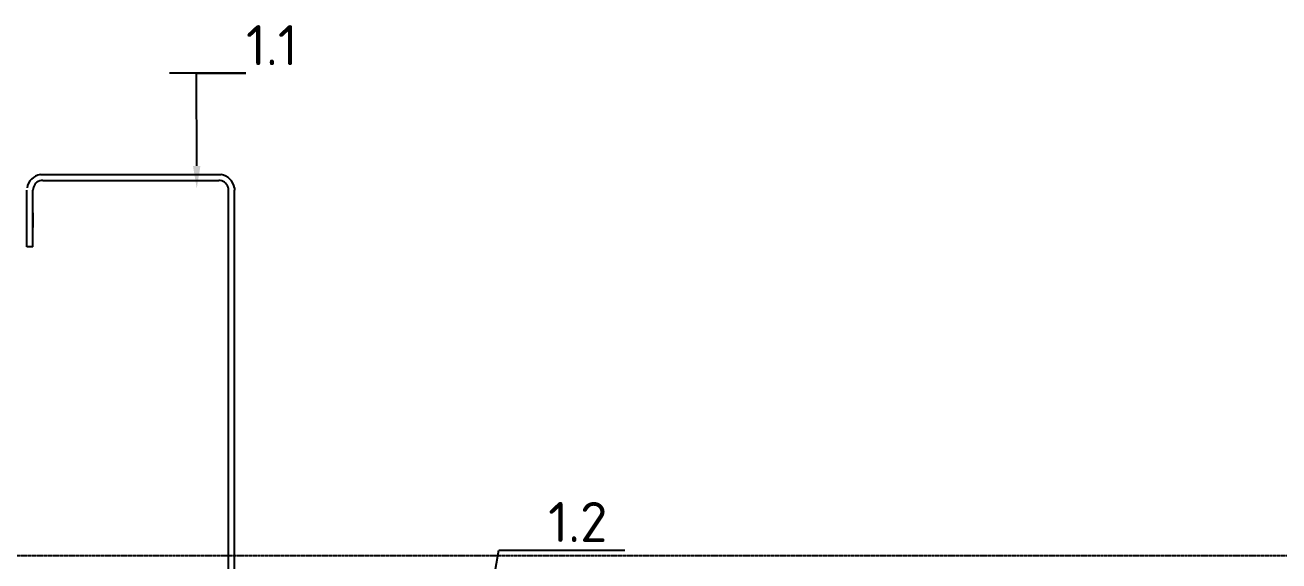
# Model space of a CAD drawing. Header units: millimetres. Extents: x -3689 to 2883575, y -702957 to -604547.
# Drawn here: x 2870291 to 2870823, y -662216 to -661988 of the extents above; entities that cross this region are included whole.
import ezdxf
from ezdxf import colors
from ezdxf.entities.mleader import LeaderData, LeaderLine
from ezdxf.math import Vec2, Vec3

# ---------------------------------------------------------------- set-up
doc = ezdxf.new("R2010")
doc.units = ezdxf.units.MM
doc.linetypes.add('CENTER', pattern=[50.8, 31.75, -6.35, 6.35, -6.35])
for name, color, linetype in [('A-FLOR-IDEN', 14, 'Continuous'), ('S-GRID', 133, 'CENTER'), ('S-METL', 14, 'Continuous')]:
    doc.layers.add(name, color=color, linetype=linetype)
doc.styles.add('ЕСКД', font='isocpeur.ttf')

msp = doc.modelspace()

# ---------------------------------------------------------------- linework, layer by layer
at = {"layer": 'S-GRID', "ltscale": 0.01}
msp.add_line((2870028.0838, -662213.2002), (2871220.4943, -662213.2002), dxfattribs=at)
at = {"layer": 'S-METL'}
for p, q in [((2870297.09, -662051.6163), (2870297.993, -662051.5517)), ((2870298.0845, -662054.1144), (2870297.4557, -662054.1594)), ((2870297.993, -662051.5517), (2870372.9148, -662051.5517)), ((2870298.0845, -662054.1144), (2870372.8233, -662054.1144)), ((2870373.4521, -662054.1594), (2870372.8233, -662054.1144)), ((2870372.9148, -662051.5517), (2870373.8177, -662051.6163)), ((2870291.3758, -662082.3039), (2870291.3758, -662058.1689)), ((2870293.9834, -662057.6316), (2870293.9385, -662058.2604)), ((2870293.9385, -662082.3039), (2870293.9385, -662058.2604)), ((2870376.9693, -662058.2604), (2870376.9244, -662057.6316)), ((2870376.9693, -662352.4563), (2870376.9693, -662058.2604)), ((2870376.9693, -662348.7678), (2870376.9693, -662061.7475)), ((2870379.4674, -662057.266), (2870379.532, -662058.1689)), ((2870379.532, -662352.3647), (2870379.532, -662058.1689)), ((2870293.9385, -662067.8971), (2870293.9385, -662074.0475)), ((2870293.9385, -662082.3039), (2870291.3758, -662082.3039))]:
    msp.add_line(p, q, dxfattribs=at)
for centre, radius, start, end in [((2870298.0387, -662058.2147), 6.6662, 98.181818, 171.818182), ((2870298.0387, -662058.2147), 4.097, 98.181818, 171.818182), ((2870372.869, -662058.2147), 4.097, 8.181818, 81.818182), ((2870372.869, -662058.2147), 6.6662, 8.181818, 81.818182)]:
    msp.add_arc(centre, radius, start, end, dxfattribs=at)

# ---------------------------------------------------------------- leaders
at = {"layer": 'A-FLOR-IDEN'}
ml = msp.add_multileader_mtext('Standard', dxfattribs=at)
ml.set_content('1.1', color=256, style='ЕСКД')
ml.set_leader_properties()
ml.build(insert=Vec2(0, 0))
ml.multileader.update_dxf_attribs({"text_left_attachment_type": 6, "text_right_attachment_type": 6, "dogleg_length": 20.9699, "arrow_head_size": 9.6})
ctx = ml.context
ctx.base_point, ctx.char_height, ctx.arrow_head_size, ctx.landing_gap_size, ctx.plane_origin = Vec3(2870384.4085, -662008.5946), 17, 9.6, 0, Vec3(2870504.2248, -662034.0059)
ctx.left_attachment, ctx.right_attachment = 6, 6
notes = []
notes.append((ctx, [(1, (1, 1, 0), (2870363.4387, -662008.5946), (1, 0), 20.9699, [(0, [(2870363.4867, -662057.525)], 0, [])])]))
ctx.mtext.insert, ctx.mtext.rotation, ctx.mtext.width, ctx.mtext.flow_direction = Vec3(2870384.4085, -661988.1946), 6.28318531, 77.511497, 5
ml = msp.add_multileader_mtext('Standard', dxfattribs=at)
ml.set_content('1.2', color=256, style='ЕСКД')
ml.set_leader_properties()
ml.build(insert=Vec2(0, 0))
ml.multileader.update_dxf_attribs({"text_left_attachment_type": 6, "text_right_attachment_type": 6, "dogleg_length": 20.9699, "arrow_head_size": 9.6})
ctx = ml.context
ctx.base_point, ctx.char_height, ctx.arrow_head_size, ctx.landing_gap_size, ctx.plane_origin = Vec3(2870512.7559, -662210.9027), 17, 9.6, 0, Vec3(2870632.5722, -662236.3141)
ctx.left_attachment, ctx.right_attachment = 6, 6
notes.append((ctx, [(1, (1, 1, 0), (2870491.786, -662210.9027), (1, 0), 20.9699, [(0, [(2870474.076, -662310.2407)], 0, [])])]))
ctx.mtext.insert, ctx.mtext.rotation, ctx.mtext.width, ctx.mtext.flow_direction = Vec3(2870512.7559, -662190.5027), 6.28318531, 77.511497, 5
for ctx, leaders in notes:
    for number, flags, end, landing, length, lines in leaders:
        leader = LeaderData()
        leader.index, (leader.has_last_leader_line, leader.has_dogleg_vector, leader.attachment_direction) = number, flags
        leader.last_leader_point, leader.dogleg_vector, leader.dogleg_length = Vec3(end), Vec3(landing), length
        for number, points, colour, breaks in lines:
            line = LeaderLine()
            line.index, line.vertices, line.color, line.breaks = number, Vec3.list(points), colors.encode_raw_color(colour), breaks
            leader.lines.append(line)
        ctx.leaders.append(leader)

doc.saveas('drawing.dxf')
